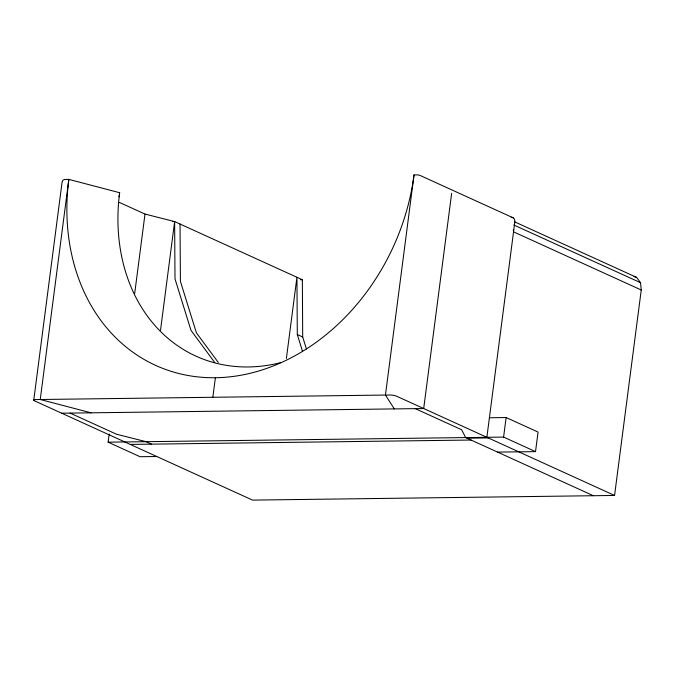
<?xml version="1.0" encoding="UTF-8"?>
<svg xmlns="http://www.w3.org/2000/svg" width="675" height="675" viewBox="0 0 675 675"><rect width="100%" height="100%" fill="white"/><g stroke="black" fill="none" stroke-linecap="round" stroke-linejoin="round"><path stroke-width="1.01" d="M33.75 400.216L62.024 182.554L62.8 180.293L64.631 179.449L68.833 179.39L119.644 192.713A181.727 146.787 -65.5 0 0 280.26 362.745M119.095 196.889L119.644 192.713M156.769 456.502L140.037 456.713L108.11 442.176L109.181 433.949M134.688 293.465L144.998 214.068L119.475 202.449M160.523 330.218L174.631 221.577L144.998 214.068M212.844 397.28L215.384 377.73A206.845 167.079 -65.5 0 0 414.028 174.943L418.238 174.893L420.618 175.686L513.262 217.873M286.386 358.484L296.933 277.265L297.304 334.547L302.527 351.371M414.028 174.943L385.442 395.061L394.327 408.915M451.651 193.312L423.698 408.535L614.562 495.45L641.25 289.997L640.516 282.69L636.592 277.383L514.603 221.839M486.869 437.299L514.814 222.075A5.037 4.067 -65.5 0 0 511.245 217.24M506.132 417.538L538.059 432.076L535.52 451.626L503.592 437.088L506.132 417.538L489.4 417.749M172.724 221.602L174.631 221.577L302.341 279.728L302.704 337.011L306.391 348.891M300.434 279.745L302.341 279.728M61.678 413.201L423.698 408.535L396.554 396.183A5.037 1.055 7.4 0 0 389.652 395.002L36.037 399.558A5.037 1.055 7.4 0 0 34.535 400.84L252.543 500.108L614.562 495.45M108.11 442.176L503.592 437.088M415.285 408.645L461.616 429.739L465.657 437.577L467.049 438.202L488.253 437.932M130.25 444.42L471.066 440.032M497.585 452.107L535.52 451.626M91.058 412.822L40.247 399.499L68.833 179.39A206.845 167.079 -65.5 0 0 215.384 377.73M633.994 276.573L636.592 277.383M513.759 224.969L640.516 282.69M641.25 289.997L513.548 231.846L513.337 229.762M297.304 334.547L302.704 337.011M467.049 438.202L593.359 495.72M151.453 444.15L146.045 441.686L116.412 434.185L70.09 413.092M218.278 362.424L196.383 332.8L180.411 281.323L180.039 224.041M214.743 362.5L190.983 330.337L175.002 278.859L174.631 221.577"/></g></svg>
